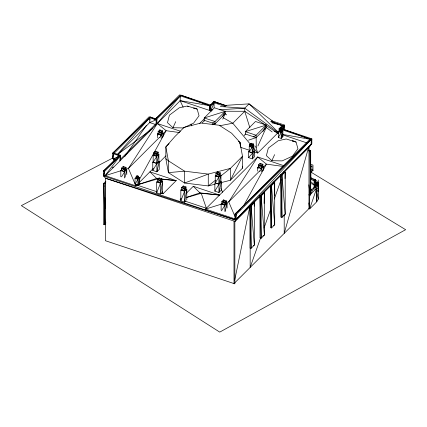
<?xml version="1.0" encoding="UTF-8"?>
<svg xmlns="http://www.w3.org/2000/svg" width="427" height="427" viewBox="0 0 427 427"><rect width="100%" height="100%" fill="white"/><g stroke="black" fill="none" stroke-linecap="round" stroke-linejoin="round"><path stroke-width="0.64" d="M254.241 206.15L254.332 202.825L253.19 202.441L251.092 206.06L251.092 248.354L249.95 247.975L249.95 206.342M264.094 203.417L264.382 192.774L263.24 192.39M274.353 195.747L274.716 182.441L273.574 182.057M285.012 178.614L285.193 171.964L284.051 171.579M315.809 186.017L315.649 183.156L318.312 183.05L318.51 191.755L318.312 190.09M120.014 160.814L120.676 155.311L114.265 153.17L120.014 155.967L120.03 160.83M209.806 110.529L209.806 105.682L210.463 105.021L180.861 95.152L156.127 119.838L149.733 117.708L149.733 122.554L156.127 124.684L156.789 119.181L156.789 124.027L180.738 95.274L179.596 94.89L155.674 118.813L156.714 117.985M283.667 129.445L284.339 125.004L271.743 120.804M180.834 200.834L184.603 191.291L186.78 189.118L184.603 202.094L180.834 200.834L180.834 190.036L181.705 189.166M234.669 280.331L249.896 206.241M152.77 170.448L156.885 163.568L159.26 161.192L156.885 171.819L152.77 170.448L152.77 162.196L153.565 161.406M221.346 181.886L218.971 192.513L214.856 191.147L214.856 182.889L218.971 184.261L221.346 181.886L221.346 190.143L218.971 192.513L218.971 184.261L214.856 191.147M125.026 177.317L126.771 169.658L125.511 169.236M162.335 137.547L163.349 133.075L161.171 135.252L159.799 137.489M225.184 211.392L227.073 203.092L225.814 202.676M262.637 170.981L263.651 166.509L261.473 168.686L259.76 171.478M153.16 162.137L156.784 156.453L158.876 154.355L156.784 163.344L153.16 162.137L153.16 155.241L153.992 154.403M215.245 182.831L218.87 177.146L220.962 175.054L218.87 184.037L215.245 182.831L215.245 175.935L216.078 175.102M249.229 151.654L252.197 147.374L253.91 145.66L252.197 152.642L249.229 151.654L249.229 146.381L250.083 145.527M283.261 129.659L280.881 128.49L311.843 138.812L311.843 143.659L235.501 220.006L103.398 175.94L104.54 171.473L120.676 155.311L120.676 160.157M115.354 159.26L112.45 158.305L113.593 153.843L150.389 117.046L156.816 119.192L156.816 124.038M280.854 129.36L311.182 139.474L236.211 219.291L235.063 218.912L236.211 214.445L311.843 138.812L311.182 144.321L311.182 139.474L280.881 128.49M248.594 157.638L254.545 150.832L252.368 158.892L248.594 157.638L248.594 151.75L249.464 150.88M308.614 147.416L284.206 233.382L284.206 214.77M308.71 208.541L309.682 208.862L316.738 188.12L309.682 195.176M260.774 237.337L250.163 267.419L250.163 248.146M264.089 227.938L270.499 209.758M274.257 199.105L281.11 179.676M162.639 191.867L160.461 194.045L156.693 192.79L160.461 183.247L162.639 181.069L161.379 180.653M211.045 110.273L214.076 102.736L209.668 105.624L209.668 110.47L210.81 106.003L214.076 102.736L214.076 107.583M234.658 218.192L235.501 220.006L234.951 221.367L105.405 178.24L105.405 240.716L234.85 283.864L234.85 221.389M282.082 129.349L283.485 125.869L270.921 121.476M222.734 119.149L225.146 113.774L226.636 114.9M257.935 145.975L266.245 127.476L272.18 131.964M172.946 127.721L183.236 127.935L193.543 123.211L199.041 115.77L197.162 109.093L187.298 106.013L179.292 107.764L169.412 115.167L167.485 122.682L172.946 127.721L175.721 121.674M271.839 160.685L282.13 160.899L292.436 156.175L297.934 148.735L296.055 142.058L286.197 138.978L278.185 140.734L268.311 148.132L266.379 155.647L271.839 160.685L274.62 154.638M222.456 116.662L225.146 111.378L214.391 107.791L204.234 117.948L204.234 121.215M262.957 131.532L266.245 125.074L255.485 121.487L245.328 131.649L245.328 134.265M105.805 182.051L104.887 183.759L104.887 224.778L103.697 224.383L103.697 183.364L105.859 181.208M136.832 184.144L135.877 185.884L105.197 175.657L120.894 170.757M139.383 179.495L166.13 130.705L179.65 132.578M243.822 205.376L266.432 164.139L283.176 166.461M260 195.63L261.143 238.303L264.382 235.063L264.382 192.774L261.143 196.009L260 195.63L260 237.924L261.143 238.303L261.143 196.009L262.642 193.426M270.334 185.297L271.476 227.97L274.716 224.735L274.716 182.441L271.476 185.681L270.334 185.297L270.334 227.591L271.476 227.97L271.476 185.681L273.275 182.575M280.811 174.819L281.953 217.492L285.193 214.253L285.193 171.964L281.953 175.203L280.811 174.819L280.811 217.113L281.953 217.492L281.953 175.203L283.752 172.097M318.35 185.345L314.816 187.426L316.156 185.179L318.35 185.345L316.759 188.072L316.759 201.79L318.35 199.062L318.35 185.345L318.024 182.473L315.233 179.532L310.584 177.984M135.023 184.299L137.926 179.377L139.602 177.701L137.862 177.125M280.72 131.505L281.212 132.562L281.212 138.444L282.882 130.886L282.882 136.773L281.212 138.444L278.308 137.478L281.212 132.562L282.882 130.886L281.724 130.497M121.508 176.858L124.593 171.835L126.771 169.658L126.771 174.59M221.469 210.853L224.896 205.27L227.073 203.092L227.073 208.024M310.696 193.532L315.019 186.476L315.019 189.839M180.509 131.238L157.344 123.515L128.426 168.403L125.917 169.188M310.621 179.495L314.107 180.653L315.889 182.804L318.024 182.473L316.156 185.179L315.233 179.532L310.872 178.886M124.855 156.373L146.445 125.373M202.339 122.976L204.261 120.313L215.021 123.899L225.146 113.774M244.201 135.61L245.36 134.014L256.12 137.601L266.245 127.476M103.398 175.94L103.398 171.094L104.54 171.473L104.54 176.319L120.03 155.978L112.45 153.458L112.45 158.305M117.521 154.238L150.267 117.169L149.124 116.79L112.45 153.458L114.463 151.718M117.825 154.457L150.267 122.015M104.466 170.357L103.398 171.094L118.887 155.599M120.558 159.132L155.802 123.889M104.54 176.319L180.269 100.591M105.752 182.895L104.887 183.759L103.697 183.364L104.887 224.778L105.752 223.919M120.82 176.741L120.82 170.576L121.69 169.706M158.273 133.128L157.403 133.998L157.403 137.697M126.018 169.775L124.39 171.403L121.572 170.464L121.572 168.094L123.2 166.466L126.018 167.405L126.018 169.775L123.2 166.466L123.2 168.836L121.572 168.094L124.39 169.033L126.018 167.405L124.39 171.403L124.39 169.033L121.572 170.464M159.533 137.302L128.426 168.403L135.877 185.884L137.286 184.475M163.301 133.534L166.13 130.705L157.344 123.515M136.138 176.548L136.998 175.689L138.481 176.186L138.481 177.878L137.627 178.732L136.138 178.24L136.138 176.548L137.627 177.04L138.481 176.186L137.627 178.732L137.627 177.04L136.138 178.24M169.108 143.627L165.847 146.883L165.847 158.732L168.377 172.636L184.581 183.028L208.269 185.937L215.219 184.149M135.023 183.642L135.023 178.411L136.282 177.157M209.668 105.624L213.799 101.493L226.395 105.688M211.28 110.385L212.214 109.451M139.57 182.196L153.261 168.505M158.897 162.868L165.943 155.818M199.382 123.713L204.469 118.621M104.994 223.091L105.859 222.227M225.146 113.993L225.146 111.378L214.989 121.535L212.16 123.173M156.693 192.79L156.693 181.987L157.563 181.117M219.462 109.782L244.751 108.164L249.053 103.857L273.099 121.428M161.15 193.148L163.029 193.773L176.191 180.616L149.909 171.851L156.618 178.427L157.883 178.849L136.752 185.014L156.773 191.686M185.996 189.236L184.395 190.842L181.614 189.914L181.614 187.586L183.22 185.985L185.996 186.909L185.996 189.236L183.22 185.985L183.22 188.312M180.098 199.462L181.037 198.523M186.204 193.351L193.255 186.3L219.531 195.059L201.229 193.298L199.964 192.876L193.255 186.3M185.91 200.786L184.603 202.094L184.603 191.291L184.069 190.148M266.245 127.689L266.245 125.074L256.083 135.231L253.254 136.87M220.962 175.054L220.962 181.945L218.87 184.037L218.87 177.146L215.245 175.935M282.338 125.49L279.071 128.757L279.071 130.577M278.308 137.478L278.308 131.596L279.562 130.336M235.063 218.912L235.063 214.066L236.211 214.445L236.211 219.291L205.504 209.091L257.646 156.949L283.944 165.713M221.122 210.175L221.122 204.01L222.43 202.708M258.575 166.562L257.705 167.432L257.705 171.131M226.321 203.209L224.693 204.832L221.875 203.898L221.875 201.528L223.502 199.9L226.321 200.839L226.321 203.209L223.502 199.9L223.502 202.27L224.629 202.644M262.899 166.626L261.276 168.254L258.458 167.315L258.458 164.945L260.086 163.317L262.899 164.256L262.899 166.626L260.086 163.317L260.086 165.687M259.835 170.736L228.728 201.838L226.219 202.622M263.133 167.437L266.432 164.139L257.646 156.949L228.728 201.838L235.41 217.514M240.422 209.054L235.063 214.066L310.039 139.09M253.238 245.829L254.332 245.114L251.092 206.06L254.332 202.825L254.332 245.114L251.092 248.354L249.971 206.348M310.685 178.764L311.507 177.936L310.365 177.557M310.584 190.917L315.019 186.476M308.961 150.026L310.707 150.608L310.707 194.621L310.045 195.278L308.71 194.851M308.886 203.001L309.682 208.862L316.738 201.806L316.738 188.12M235.063 214.066L311.182 139.474L282.156 134.34M112.45 153.458L150.267 117.169M112.317 167.854L113.283 166.941M155.674 118.813L180.738 95.274M103.398 171.094L120.03 155.978M279.423 131.42L281.767 129.365L280.283 128.869L279.423 129.728L279.423 131.42L280.907 131.916L281.767 131.057L281.767 129.365L280.907 131.916L280.907 130.224L279.423 129.728L280.283 130.566L280.283 128.869L281.025 129.963M215.47 180.226L208.269 185.937L208.269 174.088L230.388 168.398L242.499 156.293L239.969 142.388L231.621 133.219L219.195 125.255L201.032 123.024L184.069 127.385L174.787 136.667L165.847 146.883L168.377 160.787L168.377 172.636L184.581 171.179L208.269 174.088L184.581 183.028L184.581 171.179L168.377 160.792L165.847 158.732M220.615 176.148L230.388 168.398L230.388 180.247L220.908 182.687M117.799 154.28L152.759 128.532M270.878 121.668L283.485 125.869L283.475 129.504L283.485 125.869L279.071 128.757L280.213 129.135L284.339 125.004L284.339 129.851M283.549 215.325L285.193 214.253L281.953 175.203M273.622 225.445L274.716 224.735L271.476 185.681M262.744 236.136L264.382 235.063L261.143 196.009M103.697 224.383L105.805 223.07M112.408 158.214L21.35 205.627L219.745 332.11L405.65 229.689L310.6 171.916M158.155 133.881L160.974 132.45L162.596 130.822L159.778 129.883L158.155 131.511L158.155 133.881L160.974 134.82L162.596 133.192L162.596 130.822L160.974 134.82L160.974 132.45L158.155 131.511L160.91 132.632M258.458 167.315L261.276 165.884L262.899 164.256L261.276 168.254L261.276 165.884L258.458 164.945L259.541 165.441M221.875 203.898L224.693 202.462L226.321 200.839L224.693 204.832L224.693 202.462L221.875 201.528L223.502 202.27M153.821 155.14L156.602 153.736L158.209 152.135L155.428 151.206L153.821 152.813L153.821 155.14L156.602 156.063L158.209 154.462L158.209 152.135L156.602 156.063L156.602 153.736L153.821 152.813L156.538 153.907M157.472 181.87L160.253 180.466L161.854 178.865L159.079 177.936L157.472 179.543L157.472 181.87L160.253 182.793L161.854 181.192L161.854 178.865L160.253 182.793L160.253 180.466L157.472 179.543L159.079 180.263L159.079 177.936L160.664 179.794M181.614 189.914L184.395 188.515L185.996 186.909L184.395 190.842L184.395 188.515L181.614 187.586L182.681 188.072M215.907 175.833L218.688 174.435L220.295 172.828L217.514 171.9L215.907 173.506L215.907 175.833L218.688 176.762L220.295 175.155L220.295 172.828L218.688 176.762L218.688 174.435L215.907 173.506L217.514 174.227L217.514 171.9L219.499 174.227M310.76 166.701L311.918 166.151L311.918 171.766L310.659 171.344M149.733 122.554L156.127 119.838L156.127 124.684M118.268 156.709L113.609 158.679L113.609 153.832M212.497 124.759L215.021 123.899M248.535 140.168L256.12 137.601L256.291 147.561M136.752 185.014L156.618 178.427L159.228 178.721M186.305 197.402L199.964 192.876L219.531 195.059M225.146 111.378L204.234 117.948L214.989 121.535L214.989 124.15M266.245 125.074L245.328 131.649L256.083 135.231L256.083 137.846M205.504 209.091L221.197 204.191M186.498 197.594L201.229 193.298L206.374 208.221L185.099 201.133M187.496 106.579L188.782 106.296M219.846 125.73L232.806 123.222L244.751 111.276L277.625 133.133L257.727 153.037L254.561 151.98M225.093 105.394L249.053 103.857L278.591 132.546M212.144 110.251L209.481 110.417L211.44 110.812M318.51 184.715L315.852 184.822L315.852 186.097M224.367 111.239L244.751 111.276L249.859 127.726M220.369 106.553L244.751 108.164L278.42 132.76M161.806 179.228L176.191 180.616L161.187 178.94M210.81 110.849L210.81 106.003L180.199 95.813L180.199 100.66L209.806 105.682L180.861 95.152L182.046 95.739M308.742 150.245L310.707 150.608L310.05 151.27L310.045 195.278L308.849 184.822M115.279 159.863L114.03 159.602L112.498 158.182L114.9 158.983M271.935 122.811L283.475 125.869M193.426 108.052L197.162 109.093M292.319 141.017L296.055 142.058M235.501 220.006L105.688 178.278L103.638 176.052M212.934 102.352L225.531 106.553M278.308 131.596L281.212 132.562M180.199 100.66L211.37 111.047M276.242 132.674L278.762 133.512M282.749 134.841L306.757 142.848M194.547 107.988L196.409 108.607M308.886 150.88L310.05 151.27L310.707 194.621M310.445 164.251L312.975 165.094L312.975 170.709L311.71 170.288M310.659 165.729L311.918 166.151M249.229 146.381L252.197 147.374L252.197 152.642L253.91 150.928L253.91 145.66M240.657 147.347L249.507 150.293M248.594 151.75L252.368 153.005L252.368 158.892L254.545 156.714L254.545 150.832M310.621 183.509L314.107 184.667L315.889 186.85M161.171 138.337L161.171 135.252L157.403 133.998L157.889 135.156M314.795 187.469L316.759 188.072L318.35 189.364L316.759 192.118L318.35 199.062M153.16 155.241L156.784 156.453L156.784 163.344L158.876 161.251L158.876 154.355M152.77 162.196L156.885 163.568L156.885 171.819L159.26 169.444L159.26 161.192M113.966 160.765L113.966 159.543L115.231 160.002M249.95 205.681L251.092 206.06M123.761 169.023L124.892 169.396M156.693 181.987L160.461 183.247L160.461 194.045L162.639 181.069L162.639 191.232M180.834 190.036L184.603 191.291M120.82 170.576L124.593 171.835L124.593 178M221.122 204.01L224.896 205.27L224.896 211.434M135.023 178.411L137.926 179.377L137.926 185.265L135.605 184.491M225.723 105.661L213.799 101.493L218.747 103.478M292.65 140.632L294.529 141.31M274.043 131.148L278.826 133.373M150.389 117.046L156.127 119.838M223.188 117.708L232.806 123.222L250.542 144.443M238.287 141.31L239.969 142.388L240.358 146.349M310.856 181.71L314.107 184.667L314.502 187.325M113.966 159.543L114.847 160.483M311.673 169.225L312.975 170.709M157.414 153.533L155.428 151.206L155.428 153.533M161.796 132.247L159.778 129.883L159.778 132.253M253.921 148.489L257.727 153.037L255.559 146.077M138.481 177.878L136.998 175.689L136.998 176.815M310.787 188.627L311.785 190.341M180.05 100.526L183.13 107.161M190.97 124.06L191.814 125.869M220.935 188.627L222.616 192.246M224.362 204.122L224.896 205.27M160.643 134.11L161.171 135.252M137.435 178.321L137.926 179.377M220.444 180.786L220.962 181.945M282.402 135.631L282.882 136.773M258.191 168.59L257.705 167.432L261.473 168.686L261.473 171.771M316.092 184.315L315.649 183.156L315.649 186.999M162.169 191.285L163.029 193.773M315.708 186.204L314.107 180.653L315.227 179.532L314.107 180.653L314.107 187.923M242.269 166.877L242.499 168.142L230.388 180.247L242.499 156.293L242.499 168.142L242.301 166.162M180.199 95.813L180.391 97.009M149.733 117.708L150.107 120.099M318.238 179.964L318.43 184.806M315.734 183.066L315.927 184.891L315.927 181.875M103.697 183.364L103.958 186.642M104.845 197.776L105.677 208.259M315.889 182.804L315.943 184.085M318.51 191.755L318.312 183.05L318.312 184.971M318.024 182.473L318.024 185.345M310.872 171.259L310.872 178.123M309.698 191.803L309.682 208.862M308.977 146.797L308.977 208.611L234.001 283.581L234.001 221.106M263.651 166.509L263.651 170.208M244.751 108.164L244.751 111.901M239.969 142.388L239.969 143.702M186.78 189.118L186.78 199.916M163.349 133.075L163.349 136.16M139.602 177.701L137.926 185.265L139.602 183.589L139.602 177.701M253.478 144.032L252.079 147.123L249.662 146.317L249.662 144.625L251.06 143.226L253.478 144.032L253.478 145.724L252.079 147.123L252.079 145.431L253.478 144.032M311.63 143.872L309.58 146.739L234.951 221.367L311.63 143.872M251.06 144.918L249.662 146.317L252.079 145.431L249.662 144.625L253.478 145.724L251.06 143.226L251.06 144.918"/></g></svg>
